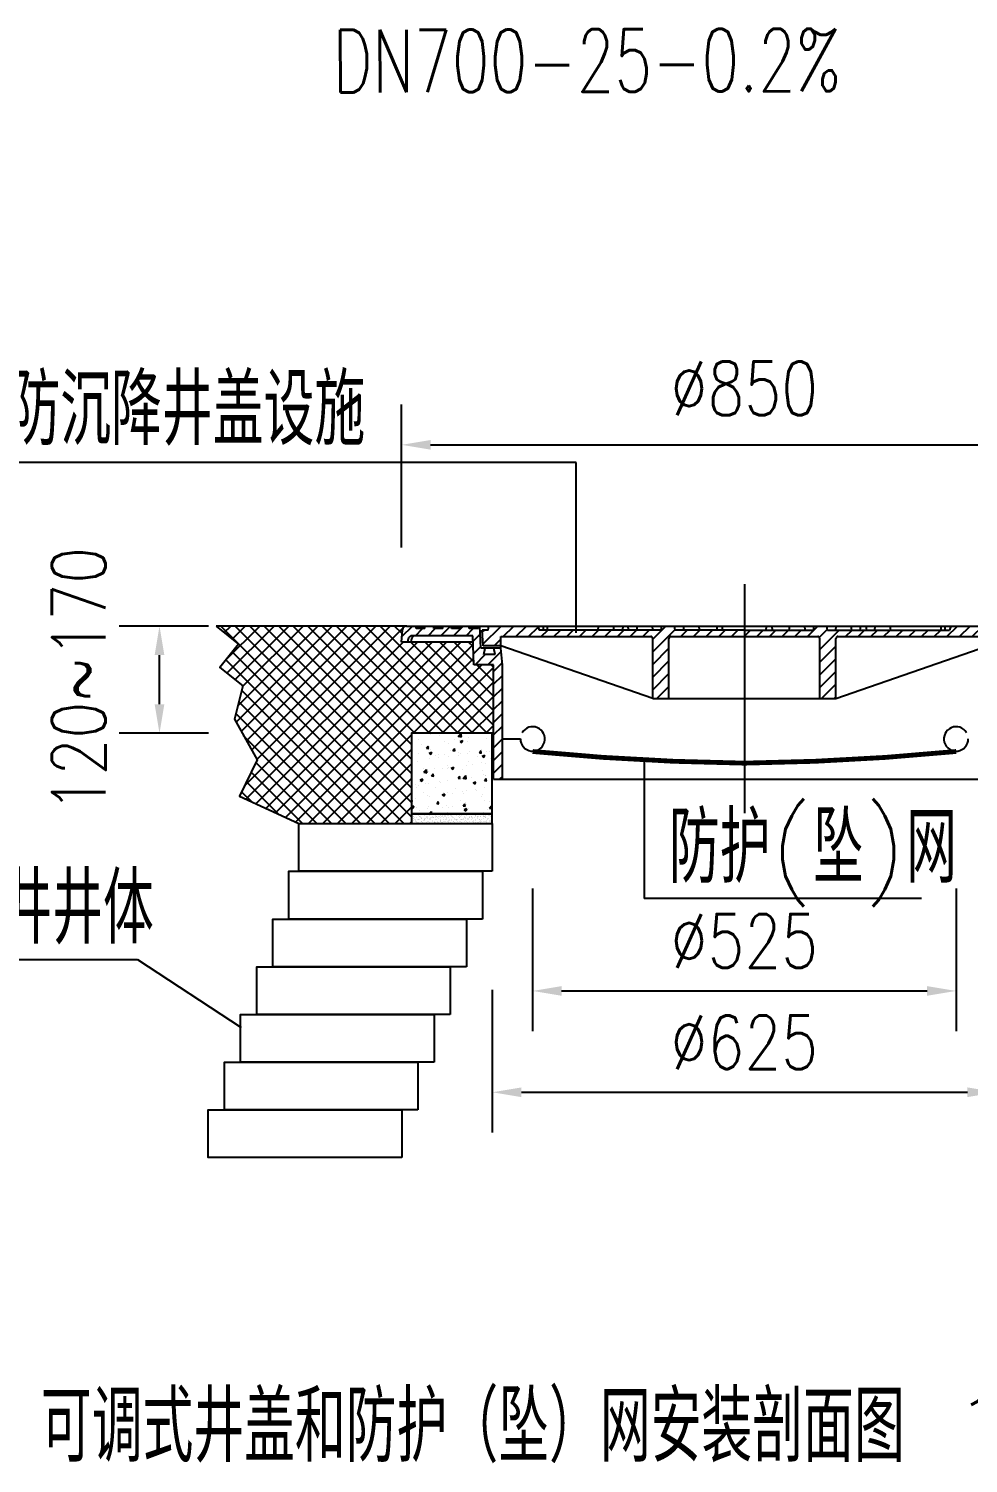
# Model space of a CAD drawing. Header units: millimetres. Extents: x 418304 to 847498, y 48187 to 111456.
# Drawn here: x 423711.32 to 423738.16, y 54646.65 to 54687.63 of the extents above; entities that cross this region are included whole.
import ezdxf

# ---------------------------------------------------------------- set-up
doc = ezdxf.new("R2010")
doc.units = ezdxf.units.MM
doc.header["$LTSCALE"] = 1000
doc.linetypes.add('CENTER', pattern=[2, 1.25, -0.25, 0.25, -0.25])
for name, color, linetype in [('0000-填充', 187, 'Continuous'), ('0000-绘图辅助线', 8, 'CENTER'), ('0000-部件-井体部分', 7, 'Continuous'), ('0000-部件-井盖设施', 2, 'Continuous'), ('0000-部件字体标注', 3, 'Continuous'), ('0000-部件线性标注', 2, 'Continuous'), ('0000-防护网部分', 44, 'Continuous'), ('0000-阴影', 8, 'Continuous'), ('TWT_TEXT', 7, 'Continuous'), ('ZDH', 252, 'Continuous')]:
    doc.layers.add(name, color=color, linetype=linetype)
doc.styles.add('_TCH_DIM', font='SIMPLEX', dxfattribs={"bigfont": 'GBCBIG'})
doc.styles.add('_TWT_DIM', font='SIMPLEX', dxfattribs={"width": 0.8, "height": 3.5, "bigfont": 'HZTXT'})

# ---------------------------------------------------------------- blocks, each defined once
blk = doc.blocks.new('*X71')
at = {"layer": '0000-阴影'}
for p, q in [((96767.94, 21766.37), (96769.22, 21767.65)), ((96768.35, 21758.92), (96779.58, 21770.15)), ((96780.94, 21763.65), (96787.44, 21770.15)), ((96788.79, 21763.65), (96795.29, 21770.15)), ((96796.65, 21763.65), (96802.54, 21769.54)), ((96804.51, 21763.65), (96808.51, 21767.65)), ((96812.37, 21763.65), (96816.37, 21767.65)), ((96820.23, 21763.65), (96824.23, 21767.65)), ((96828.08, 21763.65), (96832.08, 21767.65)), ((96835.94, 21763.65), (96839.94, 21767.65)), ((96843.8, 21763.65), (96847.8, 21767.65)), ((96851.66, 21763.65), (96855.66, 21767.65)), ((96859.51, 21763.65), (96863.51, 21767.65)), ((96867.37, 21763.65), (96871.37, 21767.65)), ((96873.62, 21762.05), (96881.73, 21770.15)), ((96873.62, 21754.19), (96887.46, 21768.03)), ((96890.95, 21763.65), (96894.95, 21767.65)), ((96898.8, 21763.65), (96902.8, 21767.65)), ((96906.66, 21763.65), (96910.66, 21767.65)), ((96914.52, 21763.65), (96918.52, 21767.65)), ((96922.38, 21763.65), (96926.38, 21767.65)), ((96775.19, 21757.9), (96779.37, 21762.09)), ((96873.62, 21746.33), (96883.62, 21756.33)), ((96930.23, 21763.65), (96930.37, 21763.79)), ((96873.62, 21738.47), (96883.62, 21748.47)), ((96873.62, 21730.62), (96883.62, 21740.62)), ((96876.02, 21725.15), (96883.62, 21732.76))]:
    blk.add_line(p, q, dxfattribs=at)
blk = doc.blocks.new('*X72')
at = {"layer": '0000-阴影'}
for p, q in [((96930.37, 21763.79), (96934.23, 21767.65)), ((96938.09, 21763.65), (96942.09, 21767.65)), ((96945.95, 21763.65), (96949.95, 21767.65)), ((96953.81, 21763.65), (96957.81, 21767.65)), ((96961.66, 21763.65), (96965.66, 21767.65)), ((96969.52, 21763.65), (96976.02, 21770.15)), ((96976.87, 21763.15), (96981.86, 21768.14)), ((96977.12, 21755.54), (96989.24, 21767.65)), ((96993.1, 21763.65), (96997.1, 21767.65)), ((97000.95, 21763.65), (97004.95, 21767.65)), ((97008.81, 21763.65), (97012.81, 21767.65)), ((97016.67, 21763.65), (97020.67, 21767.65)), ((97024.53, 21763.65), (97028.53, 21767.65)), ((97032.38, 21763.65), (97036.38, 21767.65)), ((97040.24, 21763.65), (97044.24, 21767.65)), ((97048.1, 21763.65), (97052.1, 21767.65)), ((97055.96, 21763.65), (97062.46, 21770.15)), ((97063.82, 21763.65), (97070.32, 21770.15)), ((97071.67, 21763.65), (97078.17, 21770.15)), ((97079.53, 21763.65), (97086.03, 21770.15)), ((97081.64, 21757.9), (97091.39, 21767.65)), ((96977.12, 21747.68), (96987.12, 21757.68)), ((97089.5, 21757.9), (97092.51, 21760.92)), ((96977.12, 21739.82), (96987.12, 21749.82)), ((96977.12, 21731.97), (96987.12, 21741.97)), ((96978.17, 21725.15), (96987.12, 21734.11)), ((96986.03, 21725.15), (96987.12, 21726.25))]:
    blk.add_line(p, q, dxfattribs=at)
blk = doc.blocks.new('*X75')
at = {"layer": '0000-阴影'}
for p, q in [((96718.11, 21763.69), (96724.58, 21770.15)), ((96726.43, 21764.15), (96730.93, 21768.65)), ((96732.37, 21770.09), (96732.43, 21770.15)), ((96734.29, 21764.15), (96738.79, 21768.65)), ((96742.15, 21764.15), (96748.15, 21770.15)), ((96750.01, 21764.15), (96756.01, 21770.15)), ((96757.86, 21764.15), (96762.36, 21768.65)), ((96762.11, 21760.54), (96766.61, 21765.04)), ((96762.38, 21752.95), (96766.97, 21757.54)), ((96763.44, 21746.15), (96769.69, 21752.4)), ((96771.29, 21746.15), (96779.57, 21754.42)), ((96774.87, 21741.87), (96780.27, 21747.27)), ((96774.87, 21734.02), (96780.37, 21739.52)), ((96774.87, 21726.16), (96780.37, 21731.66)), ((96774.87, 21718.3), (96780.37, 21723.8)), ((96774.87, 21710.44), (96780.37, 21715.94)), ((96774.87, 21702.59), (96780.37, 21708.09)), ((96774.87, 21694.73), (96780.37, 21700.23)), ((96774.87, 21686.87), (96780.37, 21692.37)), ((96774.87, 21679.01), (96780.37, 21684.51)), ((96778.87, 21675.15), (96780.37, 21676.65))]:
    blk.add_line(p, q, dxfattribs=at)
blk = doc.blocks.new('*X76')
at = {"layer": '0000-填充', "color": 30}
for p, q in [((96602.97, 21770.1), (96603.02, 21770.15)), ((96724.12, 21651.77), (96605.83, 21770.15)), ((96607.95, 21766.1), (96612, 21770.15)), ((96608.94, 21749.14), (96629.97, 21770.15)), ((96609.63, 21740.85), (96638.95, 21770.15)), ((96612.93, 21762.1), (96620.99, 21770.15)), ((96614.62, 21736.86), (96647.94, 21770.15)), ((96724.12, 21660.75), (96614.81, 21770.15)), ((96615.27, 21710.58), (96674.89, 21770.15)), ((96616.34, 21720.63), (96665.91, 21770.15)), ((96618.47, 21704.8), (96683.87, 21770.15)), ((96619.37, 21732.63), (96656.92, 21770.15)), ((96620.39, 21670.81), (96719.81, 21770.15)), ((96621.68, 21699.03), (96692.86, 21770.15)), ((96724.12, 21669.73), (96623.78, 21770.15)), ((96624.88, 21693.26), (96701.84, 21770.15)), ((96628.09, 21687.48), (96710.82, 21770.15)), ((96724.12, 21678.72), (96632.76, 21770.15)), ((96724.12, 21687.7), (96641.74, 21770.15)), ((96724.12, 21696.69), (96650.71, 21770.15)), ((96726.13, 21703.66), (96659.69, 21770.15)), ((96735.11, 21703.66), (96668.67, 21770.15)), ((96744.09, 21703.66), (96677.64, 21770.15)), ((96753.06, 21703.66), (96686.62, 21770.15)), ((96762.04, 21703.66), (96695.6, 21770.15)), ((96771.02, 21703.66), (96704.57, 21770.15)), ((96718.23, 21765.47), (96713.55, 21770.15)), ((96621.36, 21662.8), (96718.78, 21760.15)), ((96627.5, 21659.96), (96727.77, 21760.15)), ((96633.64, 21657.12), (96736.75, 21760.15)), ((96639.79, 21654.29), (96745.74, 21760.15)), ((96645.93, 21651.45), (96754.72, 21760.15)), ((96652.07, 21648.61), (96762.18, 21758.63)), ((96774.87, 21708.78), (96723.54, 21760.15)), ((96774.87, 21717.77), (96732.52, 21760.15)), ((96774.87, 21726.75), (96741.5, 21760.15)), ((96762.56, 21748.06), (96750.47, 21760.15)), ((96762.22, 21757.38), (96759.45, 21760.15)), ((96710.28, 21647.66), (96608.91, 21749.1)), ((96719.25, 21647.66), (96612.91, 21754.08)), ((96660.11, 21647.66), (96762.49, 21749.96)), ((96725.13, 21703.66), (96767.66, 21746.15)), ((96734.12, 21703.66), (96774.87, 21744.39)), ((96774.87, 21735.73), (96764.46, 21746.15)), ((96774.87, 21744.72), (96773.44, 21746.15)), ((96701.3, 21647.66), (96618.77, 21730.25)), ((96743.1, 21703.66), (96774.87, 21735.41)), ((96692.32, 21647.66), (96616.96, 21723.08)), ((96752.08, 21703.66), (96774.87, 21726.43)), ((96683.34, 21647.66), (96615.15, 21715.9)), ((96761.07, 21703.66), (96774.87, 21717.45)), ((96669.09, 21647.66), (96724.12, 21702.65)), ((96770.05, 21703.66), (96774.87, 21708.48)), ((96674.37, 21647.66), (96619.98, 21702.09)), ((96678.07, 21647.66), (96724.12, 21693.67)), ((96665.39, 21647.66), (96627.5, 21685.58)), ((96687.06, 21647.66), (96724.12, 21684.7)), ((96656.41, 21647.66), (96624.58, 21679.52)), ((96696.04, 21647.66), (96724.12, 21675.72)), ((96625.02, 21661.11), (96618.74, 21667.39)), ((96641.7, 21653.4), (96621.66, 21673.45)), ((96705.02, 21647.66), (96724.12, 21666.74)), ((96714.01, 21647.66), (96724.12, 21657.77)), ((96722.99, 21647.66), (96724.12, 21648.79))]:
    blk.add_line(p, q, dxfattribs=at)
blk = doc.blocks.new('*X79')
at = {"layer": '0000-填充'}
for p, q in [((96724.38, 21703.66), (96724.38, 21703.66)), ((96724.38, 21703.66), (96724.38, 21703.66)), ((96726.86, 21703.66), (96726.86, 21703.66)), ((96726.86, 21703.66), (96726.86, 21703.66)), ((96731.5, 21703.66), (96731.5, 21703.66)), ((96731.5, 21703.66), (96731.5, 21703.66)), ((96731.5, 21703.66), (96731.5, 21703.66)), ((96735.57, 21702.94), (96735.57, 21702.94)), ((96736.5, 21703.66), (96736.5, 21703.66)), ((96740.21, 21703.66), (96740.21, 21703.66)), ((96740.21, 21703.66), (96740.21, 21703.66)), ((96740.88, 21703.66), (96740.88, 21703.66)), ((96741.7, 21702.3), (96741.7, 21702.3)), ((96742.9, 21703.66), (96742.9, 21703.66)), ((96742.9, 21703.66), (96742.9, 21703.66)), ((96742.9, 21703.66), (96742.9, 21703.66)), ((96746.14, 21703.66), (96746.14, 21703.66)), ((96746.7, 21703.66), (96746.7, 21703.66)), ((96752.99, 21701.71), (96754.77, 21703.57)), ((96754.29, 21703.66), (96754.29, 21703.66)), ((96754.29, 21703.66), (96754.29, 21703.66)), ((96754.29, 21703.66), (96754.29, 21703.66)), ((96754.98, 21701.39), (96754.72, 21703.56)), ((96756.04, 21703.66), (96756.04, 21703.66)), ((96756.04, 21703.66), (96756.04, 21703.66)), ((96756.04, 21703.66), (96756.04, 21703.66)), ((96765.41, 21703.66), (96765.41, 21703.66)), ((96765.41, 21703.66), (96765.41, 21703.66)), ((96765.68, 21703.66), (96765.68, 21703.66)), ((96765.68, 21703.66), (96765.68, 21703.66)), ((96765.68, 21703.66), (96765.68, 21703.66)), ((96771.87, 21703.66), (96771.87, 21703.66)), ((96771.87, 21703.66), (96771.87, 21703.66)), ((96771.87, 21703.66), (96771.87, 21703.66)), ((96773.73, 21702.63), (96773.73, 21702.63)), ((96774.12, 21702.94), (96774.12, 21702.94)), ((96724.12, 21701.56), (96724.12, 21701.56)), ((96724.12, 21701.56), (96724.12, 21701.56)), ((96724.12, 21701.1), (96724.12, 21701.1)), ((96724.12, 21701.1), (96724.12, 21701.1)), ((96724.12, 21701.1), (96724.12, 21701.1)), ((96724.12, 21700.84), (96724.12, 21700.84)), ((96724.12, 21698.56), (96724.12, 21698.56)), ((96724.12, 21696.1), (96724.12, 21696.1)), ((96724.12, 21695.25), (96724.12, 21695.25)), ((96724.12, 21694.17), (96724.12, 21694.17)), ((96724.12, 21693.84), (96724.12, 21693.84)), ((96728.37, 21700.01), (96728.37, 21700.01)), ((96730.32, 21696.92), (96730.32, 21696.92)), ((96733.34, 21694.45), (96734.45, 21695.76)), ((96733.34, 21694.44), (96734.71, 21694.32)), ((96734.5, 21694.28), (96734.23, 21695.72)), ((96735.29, 21695.33), (96735.29, 21695.33)), ((96735.85, 21693.63), (96735.85, 21693.63)), ((96744.79, 21698.83), (96744.79, 21698.83)), ((96747.19, 21697.07), (96747.19, 21697.07)), ((96749.74, 21693.01), (96750.84, 21694.32)), ((96750.56, 21699.58), (96750.56, 21699.58)), ((96750.9, 21692.85), (96750.63, 21694.28)), ((96752.95, 21701.79), (96754.99, 21701.47)), ((96754.19, 21698.61), (96755.32, 21697.84)), ((96754.21, 21698.66), (96755.81, 21699.28)), ((96755.32, 21697.84), (96755.78, 21699.22)), ((96758.96, 21698.71), (96758.96, 21698.71)), ((96759.25, 21700.73), (96759.25, 21700.73)), ((96767.72, 21693.62), (96767.72, 21693.62)), ((96770.54, 21700.19), (96770.54, 21700.19)), ((96773.48, 21694.38), (96773.48, 21694.38)), ((96774.12, 21695.55), (96774.12, 21695.55)), ((96774.12, 21694.46), (96774.12, 21694.46)), ((96774.12, 21694.46), (96774.12, 21694.46)), ((96724.12, 21689.39), (96724.12, 21689.39)), ((96724.12, 21689.39), (96724.12, 21689.39)), ((96724.12, 21689.39), (96724.12, 21689.39)), ((96724.12, 21687.88), (96724.12, 21687.88)), ((96724.12, 21687.11), (96724.12, 21687.11)), ((96724.12, 21686.77), (96724.12, 21686.77)), ((96724.12, 21686.58), (96724.12, 21686.58)), ((96724.12, 21686.58), (96724.12, 21686.58)), ((96724.3, 21687.9), (96724.3, 21687.9)), ((96727.45, 21686.34), (96727.45, 21686.34)), ((96728.4, 21691.12), (96728.4, 21691.12)), ((96734.98, 21691.24), (96736.12, 21690.47)), ((96735, 21691.29), (96736.6, 21691.9)), ((96735.01, 21687.72), (96735.01, 21687.72)), ((96736.11, 21690.47), (96736.58, 21691.85)), ((96738.78, 21689.81), (96738.78, 21689.81)), ((96740.71, 21690.54), (96740.71, 21690.54)), ((96740.78, 21688.63), (96740.78, 21688.63)), ((96744.54, 21690.57), (96744.54, 21690.57)), ((96746.91, 21689.46), (96746.91, 21689.46)), ((96748.06, 21693.11), (96748.06, 21693.11)), ((96749.74, 21693.01), (96751.11, 21692.89)), ((96752.91, 21690.02), (96752.91, 21690.02)), ((96753.24, 21691.71), (96753.24, 21691.71)), ((96754.11, 21690.92), (96754.11, 21690.92)), ((96758.68, 21691.1), (96758.68, 21691.1)), ((96759.62, 21685.87), (96759.62, 21685.87)), ((96760.26, 21692.6), (96760.26, 21692.6)), ((96761.7, 21684.6), (96761.7, 21684.6)), ((96765.11, 21689.51), (96765.11, 21689.51)), ((96766.14, 21691.58), (96767.24, 21692.89)), ((96766.14, 21691.57), (96767.5, 21691.45)), ((96767.29, 21691.41), (96767.03, 21692.85)), ((96767.45, 21693.21), (96767.45, 21693.21)), ((96767.47, 21685.36), (96767.47, 21685.36)), ((96767.83, 21689.41), (96768.97, 21688.64)), ((96767.86, 21689.46), (96769.46, 21690.07)), ((96768.97, 21688.64), (96769.43, 21690.02)), ((96769.98, 21684.98), (96769.98, 21684.98)), ((96770.26, 21692.59), (96770.26, 21692.59)), ((96772.46, 21692.08), (96772.46, 21692.08)), ((96772.95, 21688.16), (96772.95, 21688.16)), ((96774.12, 21691.02), (96774.12, 21691.02)), ((96774.12, 21691.02), (96774.12, 21691.02)), ((96774.12, 21688.15), (96774.12, 21688.15)), ((96774.12, 21687.09), (96774.12, 21687.09)), ((96774.12, 21686.24), (96774.12, 21686.24)), ((96774.12, 21686.24), (96774.12, 21686.24)), ((96724.12, 21683.46), (96724.12, 21683.46)), ((96724.12, 21680.67), (96724.12, 21680.67)), ((96724.12, 21679.65), (96724.12, 21679.65)), ((96724.12, 21679.65), (96724.12, 21679.65)), ((96724.12, 21679.37), (96724.12, 21679.37)), ((96724.12, 21679.33), (96724.12, 21679.33)), ((96724.12, 21679.33), (96724.12, 21679.33)), ((96724.12, 21679.33), (96724.12, 21679.33)), ((96724.12, 21678.33), (96724.12, 21678.33)), ((96724.12, 21678.23), (96724.12, 21678.23)), ((96731.27, 21682.03), (96731.27, 21682.03)), ((96731.59, 21679.52), (96733.62, 21679.2)), ((96731.62, 21679.45), (96733.4, 21681.3)), ((96732.77, 21680.79), (96732.77, 21680.79)), ((96732.96, 21681.3), (96732.96, 21681.3)), ((96733.61, 21679.12), (96733.36, 21681.3)), ((96734.73, 21680.12), (96734.73, 21680.12)), ((96736.51, 21677.25), (96737.88, 21677.13)), ((96736.52, 21677.25), (96737.62, 21678.56)), ((96737.67, 21677.09), (96737.41, 21678.52)), ((96738.53, 21681.55), (96738.53, 21681.55)), ((96743.47, 21681.52), (96743.47, 21681.52)), ((96746.29, 21683.58), (96746.29, 21683.58)), ((96746.64, 21681.85), (96746.64, 21681.85)), ((96747.23, 21682.7), (96747.23, 21682.7)), ((96748.62, 21682.03), (96749.76, 21681.27)), ((96748.65, 21682.09), (96750.25, 21682.7)), ((96749.76, 21681.27), (96750.22, 21682.65)), ((96752.91, 21675.82), (96754.01, 21677.13)), ((96752.91, 21675.81), (96754.28, 21675.69)), ((96754.07, 21675.65), (96753.8, 21677.09)), ((96755.05, 21675.56), (96755.05, 21675.56)), ((96755.69, 21675.59), (96755.69, 21675.59)), ((96755.78, 21680.94), (96755.78, 21680.94)), ((96755.99, 21675.73), (96758.02, 21675.42)), ((96756.02, 21675.66), (96757.8, 21677.52)), ((96758.01, 21675.34), (96757.75, 21677.51)), ((96758.13, 21675.88), (96758.13, 21675.88)), ((96758.41, 21683.49), (96758.41, 21683.49)), ((96761.45, 21676.34), (96761.45, 21676.34)), ((96767.98, 21680.42), (96767.98, 21680.42)), ((96768.38, 21677.85), (96768.38, 21677.85)), ((96769.31, 21674.38), (96770.41, 21675.7)), ((96769.71, 21677.37), (96769.71, 21677.37)), ((96770.15, 21677.49), (96770.15, 21677.49)), ((96770.46, 21674.22), (96770.2, 21675.65)), ((96774.12, 21683.77), (96774.12, 21683.77)), ((96774.12, 21680.75), (96774.12, 21680.75)), ((96774.12, 21678.01), (96774.12, 21678.01)), ((96724.12, 21674.89), (96724.12, 21674.89)), ((96724.12, 21674.89), (96724.12, 21674.89)), ((96724.12, 21672.67), (96724.12, 21672.67)), ((96724.12, 21672.07), (96724.12, 21672.07)), ((96724.12, 21672.07), (96724.12, 21672.07)), ((96724.12, 21672.07), (96724.12, 21672.07)), ((96724.12, 21671.98), (96724.12, 21671.98)), ((96724.12, 21671.63), (96724.12, 21671.63)), ((96724.12, 21671.43), (96724.12, 21671.43)), ((96724.12, 21671.43), (96724.12, 21671.43)), ((96726.75, 21671.78), (96726.75, 21671.78)), ((96726.85, 21670.33), (96726.85, 21670.33)), ((96728.3, 21671.06), (96728.3, 21671.06)), ((96729.42, 21674.66), (96730.55, 21673.89)), ((96729.44, 21674.71), (96731.04, 21675.33)), ((96730.55, 21673.89), (96731.02, 21675.27)), ((96731.71, 21667.24), (96731.71, 21667.24)), ((96732.51, 21672.53), (96732.51, 21672.53)), ((96734.45, 21672.51), (96734.45, 21672.51)), ((96739.06, 21669.81), (96739.06, 21669.81)), ((96741.21, 21673.68), (96741.21, 21673.68)), ((96741.72, 21673.27), (96741.72, 21673.27)), ((96743.91, 21666.72), (96743.91, 21666.72)), ((96746.08, 21666.63), (96746.08, 21666.63)), ((96746.36, 21674.24), (96746.36, 21674.24)), ((96751.26, 21669.3), (96751.26, 21669.3)), ((96755.44, 21667.33), (96755.44, 21667.33)), ((96757.85, 21668.27), (96757.85, 21668.27)), ((96762.27, 21672.83), (96763.41, 21672.06)), ((96762.29, 21672.88), (96763.89, 21673.5)), ((96763.4, 21672.06), (96763.87, 21673.44)), ((96763.46, 21668.78), (96763.46, 21668.78)), ((96764.14, 21668.47), (96764.14, 21668.47)), ((96769.31, 21674.38), (96770.67, 21674.26)), ((96769.43, 21669.76), (96769.43, 21669.76)), ((96774.12, 21673.36), (96774.12, 21673.36)), ((96774.12, 21669.79), (96774.12, 21669.79)), ((96724.12, 21664.81), (96724.12, 21664.81)), ((96724.12, 21664.81), (96724.12, 21664.81)), ((96724.12, 21664.58), (96724.12, 21664.58)), ((96724.12, 21663.21), (96724.12, 21663.21)), ((96724.12, 21663.21), (96724.12, 21663.21)), ((96724.12, 21663.21), (96724.12, 21663.21)), ((96724.12, 21662.48), (96724.39, 21662.8)), ((96724.12, 21661.41), (96724.66, 21661.37)), ((96724.12, 21660.38), (96724.12, 21660.38)), ((96724.12, 21660.38), (96724.12, 21660.38)), ((96724.12, 21660.38), (96724.12, 21660.38)), ((96724.12, 21658.23), (96725.48, 21658.75)), ((96724.12, 21657.9), (96724.99, 21657.32)), ((96724.45, 21661.33), (96724.18, 21662.76)), ((96724.99, 21657.32), (96725.45, 21658.7)), ((96726.5, 21663.52), (96726.5, 21663.52)), ((96734.18, 21664.9), (96734.18, 21664.9)), ((96734.47, 21658.21), (96734.47, 21658.21)), ((96735.2, 21664.66), (96735.2, 21664.66)), ((96739.69, 21660.06), (96740.79, 21661.37)), ((96739.69, 21660.05), (96741.05, 21659.93)), ((96740.84, 21659.89), (96740.58, 21661.33)), ((96740.71, 21659.68), (96740.71, 21659.68)), ((96743.06, 21665.46), (96744.2, 21664.69)), ((96743.09, 21665.51), (96744.69, 21666.12)), ((96744.2, 21664.69), (96744.66, 21666.07)), ((96745.8, 21659.02), (96745.8, 21659.02)), ((96749.31, 21658.3), (96749.31, 21658.3)), ((96749.68, 21666.57), (96749.68, 21666.57)), ((96754.14, 21661.89), (96754.14, 21661.89)), ((96756.08, 21658.62), (96757.19, 21659.93)), ((96756.08, 21658.62), (96757.45, 21658.5)), ((96756.11, 21666.2), (96756.11, 21666.2)), ((96757.24, 21658.46), (96756.97, 21659.89)), ((96757.57, 21660.66), (96757.57, 21660.66)), ((96758, 21659.44), (96758, 21659.44)), ((96767.47, 21664.18), (96767.47, 21664.18)), ((96768.32, 21665.69), (96768.32, 21665.69)), ((96769.05, 21662.07), (96769.05, 21662.07)), ((96772.48, 21661.35), (96772.48, 21661.35)), ((96772.48, 21657.19), (96773.58, 21658.5)), ((96772.97, 21659.13), (96772.97, 21659.13)), ((96773.64, 21657.02), (96773.37, 21658.46)), ((96774.12, 21665.96), (96774.12, 21665.96)), ((96774.12, 21661.99), (96774.12, 21661.99)), ((96774.12, 21658.56), (96774.12, 21658.56)), ((96774.12, 21658.08), (96774.12, 21658.08)), ((96724.12, 21657.55), (96724.12, 21657.55)), ((96724.12, 21657.55), (96724.12, 21657.55)), ((96724.12, 21657.55), (96724.12, 21657.55)), ((96724.12, 21657.18), (96724.12, 21657.18)), ((96724.12, 21655.09), (96724.12, 21655.09)), ((96724.12, 21654.98), (96724.12, 21654.98)), ((96724.12, 21654.74), (96724.12, 21654.74)), ((96725.86, 21653.66), (96725.86, 21653.66)), ((96727.38, 21657.39), (96727.38, 21657.39)), ((96729.07, 21655.63), (96729.07, 21655.63)), ((96729.17, 21653.66), (96729.17, 21653.66)), ((96731.46, 21653.66), (96731.46, 21653.66)), ((96731.46, 21653.66), (96731.46, 21653.66)), ((96733.9, 21657.29), (96733.9, 21657.29)), ((96734.32, 21653.66), (96734.32, 21653.66)), ((96734.91, 21653.66), (96736.43, 21655.25)), ((96736.57, 21653.66), (96736.39, 21655.24)), ((96738.81, 21653.66), (96738.81, 21653.66)), ((96738.81, 21653.66), (96738.81, 21653.66)), ((96740.5, 21653.66), (96740.5, 21653.66)), ((96741.99, 21653.66), (96741.99, 21653.66)), ((96743.54, 21657.54), (96743.54, 21657.54)), ((96746.22, 21654.64), (96746.22, 21654.64)), ((96746.78, 21657.63), (96746.78, 21657.63)), ((96747.29, 21653.66), (96747.29, 21653.66)), ((96748.45, 21653.66), (96748.45, 21653.66)), ((96748.45, 21653.66), (96748.45, 21653.66)), ((96748.45, 21653.66), (96748.45, 21653.66)), ((96749.84, 21653.66), (96749.84, 21653.66)), ((96751.92, 21653.66), (96751.92, 21653.66)), ((96756.71, 21656.25), (96757.84, 21655.48)), ((96756.73, 21656.31), (96758.33, 21656.92)), ((96757.23, 21653.66), (96757.23, 21653.66)), ((96757.84, 21655.49), (96758.31, 21656.87)), ((96758.09, 21653.66), (96758.09, 21653.66)), ((96758.12, 21653.66), (96758.12, 21653.66)), ((96758.98, 21657.12), (96758.98, 21657.12)), ((96759.64, 21656.84), (96759.64, 21656.84)), ((96760.53, 21653.66), (96760.53, 21653.66)), ((96762.94, 21653.66), (96762.94, 21653.66)), ((96763.12, 21653.66), (96763.12, 21653.66)), ((96767.73, 21653.66), (96767.73, 21653.66)), ((96768.78, 21654.46), (96768.78, 21654.46)), ((96769.52, 21653.66), (96769.52, 21653.66)), ((96771.18, 21656.6), (96771.18, 21656.6)), ((96772.48, 21657.18), (96773.85, 21657.06)), ((96773.96, 21653.66), (96773.96, 21653.66)), ((96774.12, 21654.38), (96774.12, 21654.38))]:
    blk.add_line(p, q, dxfattribs=at)
blk = doc.blocks.new('*X80')
at = {"layer": '0000-填充'}
for p, q in [((96724.12, 21653), (96724.12, 21653)), ((96724.12, 21653), (96724.12, 21653)), ((96724.12, 21653), (96724.12, 21653)), ((96724.12, 21652.84), (96724.12, 21652.84)), ((96724.12, 21652.84), (96724.12, 21652.84)), ((96724.12, 21652.84), (96724.12, 21652.84)), ((96724.12, 21652.08), (96724.12, 21652.08)), ((96724.12, 21652.08), (96724.12, 21652.08)), ((96724.12, 21652.08), (96724.12, 21652.08)), ((96724.12, 21651.61), (96724.12, 21651.61)), ((96724.12, 21650.32), (96724.12, 21650.32)), ((96724.12, 21650.32), (96724.12, 21650.32)), ((96724.12, 21650.32), (96724.12, 21650.32)), ((96724.12, 21649.71), (96724.12, 21649.71)), ((96724.12, 21649.71), (96724.12, 21649.71)), ((96724.12, 21649.1), (96724.12, 21649.1)), ((96724.52, 21653.05), (96724.52, 21653.05)), ((96724.99, 21649.82), (96724.99, 21649.82)), ((96725.05, 21652.32), (96725.05, 21652.32)), ((96725.13, 21649.87), (96725.13, 21649.87)), ((96725.17, 21651.12), (96725.17, 21651.12)), ((96725.37, 21652.05), (96725.37, 21652.05)), ((96725.43, 21650.88), (96725.43, 21650.88)), ((96725.59, 21653.19), (96725.59, 21653.19)), ((96725.69, 21649.92), (96725.69, 21649.92)), ((96725.94, 21651.69), (96725.94, 21651.69)), ((96726.4, 21648.87), (96726.4, 21648.87)), ((96726.56, 21649.84), (96726.56, 21649.84)), ((96726.76, 21650.06), (96726.76, 21650.06)), ((96726.79, 21653.66), (96726.79, 21653.66)), ((96726.81, 21653.66), (96726.81, 21653.66)), ((96726.81, 21653.66), (96726.81, 21653.66)), ((96726.81, 21653.66), (96726.81, 21653.66)), ((96726.87, 21651.21), (96726.87, 21651.21)), ((96727.36, 21653.42), (96727.36, 21653.42)), ((96727.43, 21653.66), (96727.43, 21653.66)), ((96727.43, 21653.66), (96727.43, 21653.66)), ((96727.69, 21653.42), (96727.69, 21653.42)), ((96727.9, 21650.44), (96727.9, 21650.44)), ((96728.06, 21653.52), (96728.06, 21653.52)), ((96728.53, 21650.29), (96728.53, 21650.29)), ((96728.54, 21652.49), (96728.54, 21652.49)), ((96728.62, 21650.05), (96728.62, 21650.05)), ((96728.98, 21652.24), (96728.98, 21652.24)), ((96729.13, 21653.66), (96729.13, 21653.66)), ((96729.15, 21653.66), (96729.15, 21653.66)), ((96729.23, 21650.38), (96729.23, 21650.38)), ((96729.25, 21651.99), (96729.25, 21651.99)), ((96729.33, 21652.06), (96729.33, 21652.06)), ((96729.9, 21651.69), (96729.9, 21651.69)), ((96730.06, 21653.66), (96730.06, 21653.66)), ((96730.06, 21653.66), (96730.06, 21653.66)), ((96730.18, 21651.25), (96730.18, 21651.25)), ((96730.3, 21650.52), (96730.3, 21650.52)), ((96730.38, 21650.95), (96730.38, 21650.95)), ((96730.78, 21653.66), (96730.78, 21653.66)), ((96730.78, 21653.66), (96730.78, 21653.66)), ((96730.78, 21653.66), (96730.78, 21653.66)), ((96731.68, 21649.77), (96731.68, 21649.77)), ((96731.86, 21650.44), (96731.86, 21650.44)), ((96731.91, 21650.06), (96731.91, 21650.06)), ((96731.93, 21652.58), (96731.93, 21652.58)), ((96731.94, 21649.53), (96731.94, 21649.53)), ((96732.07, 21650.75), (96732.07, 21650.75)), ((96732.47, 21653.66), (96732.47, 21653.66)), ((96732.47, 21653.66), (96732.47, 21653.66)), ((96732.47, 21653.66), (96732.47, 21653.66)), ((96732.77, 21650.85), (96732.77, 21650.85)), ((96732.8, 21653.35), (96732.8, 21653.35)), ((96733.07, 21653.11), (96733.07, 21653.11)), ((96733.28, 21652.06), (96733.28, 21652.06)), ((96733.58, 21651.35), (96733.58, 21651.35)), ((96733.66, 21648.9), (96733.66, 21648.9)), ((96733.84, 21650.99), (96733.84, 21650.99)), ((96733.85, 21651.7), (96733.85, 21651.7)), ((96734.2, 21652.07), (96734.2, 21652.07)), ((96734.41, 21648.82), (96734.41, 21648.82)), ((96734.74, 21653.66), (96734.74, 21653.66)), ((96734.74, 21653.66), (96734.74, 21653.66)), ((96734.74, 21653.66), (96734.74, 21653.66)), ((96735.15, 21652.54), (96735.15, 21652.54)), ((96735.23, 21650.1), (96735.23, 21650.1)), ((96735.49, 21650.88), (96735.49, 21650.88)), ((96735.6, 21651.22), (96735.6, 21651.22)), ((96735.76, 21650.64), (96735.76, 21650.64)), ((96735.81, 21650.45), (96735.81, 21650.45)), ((96736.3, 21651.31), (96736.3, 21651.31)), ((96736.6, 21653.66), (96736.6, 21653.66)), ((96736.89, 21649.6), (96736.89, 21649.6)), ((96736.96, 21648.92), (96736.96, 21648.92)), ((96736.97, 21651.44), (96736.97, 21651.44)), ((96737.24, 21652.07), (96737.24, 21652.07)), ((96737.38, 21651.45), (96737.38, 21651.45)), ((96737.5, 21653.66), (96737.5, 21653.66)), ((96737.5, 21653.66), (96737.5, 21653.66)), ((96737.81, 21651.71), (96737.81, 21651.71)), ((96737.93, 21653.26), (96737.93, 21653.26)), ((96738.36, 21648.83), (96738.36, 21648.83)), ((96738.63, 21650.2), (96738.63, 21650.2)), ((96738.64, 21652.72), (96738.64, 21652.72)), ((96738.71, 21653.66), (96738.71, 21653.66)), ((96738.71, 21653.66), (96738.71, 21653.66)), ((96738.71, 21653.66), (96738.71, 21653.66)), ((96739.14, 21651.69), (96739.14, 21651.69)), ((96739.22, 21652.08), (96739.22, 21652.08)), ((96739.49, 21651.84), (96739.49, 21651.84)), ((96739.77, 21650.46), (96739.77, 21650.46)), ((96739.84, 21651.78), (96739.84, 21651.78)), ((96739.87, 21653.66), (96739.87, 21653.66)), ((96739.87, 21653.66), (96739.87, 21653.66)), ((96740.19, 21651.4), (96740.19, 21651.4)), ((96740.27, 21648.95), (96740.27, 21648.95)), ((96740.62, 21650.8), (96740.62, 21650.8)), ((96740.91, 21651.92), (96740.91, 21651.92)), ((96741.19, 21652.08), (96741.19, 21652.08)), ((96741.76, 21651.72), (96741.76, 21651.72)), ((96741.91, 21649.61), (96741.91, 21649.61)), ((96741.93, 21652.73), (96741.93, 21652.73)), ((96742.01, 21650.29), (96742.01, 21650.29)), ((96742.18, 21649.37), (96742.18, 21649.37)), ((96742.32, 21648.83), (96742.32, 21648.83)), ((96742.53, 21653.66), (96742.53, 21653.66)), ((96742.53, 21653.66), (96742.53, 21653.66)), ((96742.53, 21653.66), (96742.53, 21653.66)), ((96742.68, 21653.66), (96742.68, 21653.66)), ((96742.68, 21653.66), (96742.68, 21653.66)), ((96742.68, 21653.66), (96742.68, 21653.66)), ((96742.68, 21652.15), (96742.68, 21652.15)), ((96743.04, 21653.19), (96743.04, 21653.19)), ((96743.3, 21652.95), (96743.3, 21652.95)), ((96743.38, 21652.24), (96743.38, 21652.24)), ((96743.61, 21648.99), (96743.61, 21648.99)), ((96743.67, 21649.05), (96743.67, 21649.05)), ((96743.68, 21651.57), (96743.68, 21651.57)), ((96743.72, 21650.47), (96743.72, 21650.47)), ((96744.31, 21649.08), (96744.31, 21649.08)), ((96744.44, 21651.91), (96744.44, 21651.91)), ((96744.45, 21652.39), (96744.45, 21652.39)), ((96745.15, 21652.09), (96745.15, 21652.09)), ((96745.23, 21650.25), (96745.23, 21650.25)), ((96745.25, 21652.77), (96745.25, 21652.77)), ((96745.38, 21649.22), (96745.38, 21649.22)), ((96745.72, 21651.72), (96745.72, 21651.72)), ((96745.73, 21650.73), (96745.73, 21650.73)), ((96746, 21650.49), (96746, 21650.49)), ((96746.22, 21652.62), (96746.22, 21652.62)), ((96746.27, 21648.84), (96746.27, 21648.84)), ((96746.41, 21653.66), (96746.41, 21653.66)), ((96746.64, 21653.66), (96746.64, 21653.66)), ((96746.64, 21653.66), (96746.64, 21653.66)), ((96746.64, 21653.66), (96746.64, 21653.66)), ((96746.92, 21652.71), (96746.92, 21652.71)), ((96746.96, 21649.07), (96746.96, 21649.07)), ((96746.97, 21651.59), (96746.97, 21651.59)), ((96747.13, 21649.45), (96747.13, 21649.45)), ((96747.15, 21649.45), (96747.15, 21649.45)), ((96747.57, 21653.66), (96747.57, 21653.66)), ((96747.57, 21653.66), (96747.57, 21653.66)), ((96747.68, 21650.47), (96747.68, 21650.47)), ((96747.85, 21649.54), (96747.85, 21649.54)), ((96747.99, 21652.85), (96747.99, 21652.85)), ((96748.17, 21653.11), (96748.17, 21653.11)), ((96748.63, 21650.35), (96748.63, 21650.35)), ((96748.64, 21652.87), (96748.64, 21652.87)), ((96748.92, 21649.69), (96748.92, 21649.69)), ((96749.1, 21652.09), (96749.1, 21652.09)), ((96749.46, 21651.92), (96749.46, 21651.92)), ((96749.67, 21651.73), (96749.67, 21651.73)), ((96749.68, 21653.66), (96749.68, 21653.66)), ((96749.68, 21653.66), (96749.68, 21653.66)), ((96749.73, 21651.68), (96749.73, 21651.68)), ((96749.75, 21653.08), (96749.75, 21653.08)), ((96750.19, 21651.55), (96750.19, 21651.55)), ((96750.23, 21648.85), (96750.23, 21648.85)), ((96750.27, 21649.1), (96750.27, 21649.1)), ((96750.45, 21653.18), (96750.45, 21653.18)), ((96750.61, 21653.66), (96750.61, 21653.66)), ((96750.61, 21653.66), (96750.61, 21653.66)), ((96750.61, 21653.66), (96750.61, 21653.66)), ((96750.69, 21649.92), (96750.69, 21649.92)), ((96750.86, 21650.64), (96750.86, 21650.64)), ((96751.39, 21650.01), (96751.39, 21650.01)), ((96751.53, 21653.32), (96751.53, 21653.32)), ((96751.63, 21650.48), (96751.63, 21650.48)), ((96751.94, 21652.89), (96751.94, 21652.89)), ((96752.02, 21650.44), (96752.02, 21650.44)), ((96752.15, 21649.46), (96752.15, 21649.46)), ((96752.42, 21649.22), (96752.42, 21649.22)), ((96752.46, 21650.15), (96752.46, 21650.15)), ((96752.6, 21653.66), (96752.6, 21653.66)), ((96752.6, 21653.66), (96752.6, 21653.66)), ((96752.6, 21653.66), (96752.6, 21653.66)), ((96753.06, 21652.1), (96753.06, 21652.1)), ((96753.28, 21653.04), (96753.28, 21653.04)), ((96753.29, 21653.55), (96753.29, 21653.55)), ((96753.54, 21652.8), (96753.54, 21652.8)), ((96753.63, 21651.74), (96753.63, 21651.74)), ((96753.67, 21649.2), (96753.67, 21649.2)), ((96753.69, 21651.72), (96753.69, 21651.72)), ((96753.99, 21653.64), (96753.99, 21653.64)), ((96754.12, 21653.66), (96754.12, 21653.66)), ((96754.12, 21653.66), (96754.12, 21653.66)), ((96754.18, 21648.85), (96754.18, 21648.85)), ((96754.22, 21650.38), (96754.22, 21650.38)), ((96754.58, 21653.66), (96754.58, 21653.66)), ((96754.58, 21653.66), (96754.58, 21653.66)), ((96754.58, 21653.66), (96754.58, 21653.66)), ((96754.68, 21651.76), (96754.68, 21651.76)), ((96754.92, 21650.48), (96754.92, 21650.48)), ((96755.23, 21650.4), (96755.23, 21650.4)), ((96755.25, 21652.92), (96755.25, 21652.92)), ((96755.59, 21650.49), (96755.59, 21650.49)), ((96755.97, 21650.57), (96755.97, 21650.57)), ((96756, 21650.62), (96756, 21650.62)), ((96756.21, 21653.66), (96756.21, 21653.66)), ((96756.23, 21650.33), (96756.23, 21650.33)), ((96756.96, 21649.22), (96756.96, 21649.22)), ((96756.98, 21651.74), (96756.98, 21651.74)), ((96757.01, 21652.11), (96757.01, 21652.11)), ((96757.37, 21649.29), (96757.37, 21649.29)), ((96757.58, 21651.74), (96757.58, 21651.74)), ((96757.64, 21653.66), (96757.64, 21653.66)), ((96757.64, 21653.66), (96757.64, 21653.66)), ((96757.76, 21650.85), (96757.76, 21650.85)), ((96758.14, 21648.86), (96758.14, 21648.86)), ((96758.41, 21652.95), (96758.41, 21652.95)), ((96758.46, 21650.94), (96758.46, 21650.94)), ((96758.54, 21653.66), (96758.54, 21653.66)), ((96758.54, 21653.66), (96758.54, 21653.66)), ((96758.54, 21653.66), (96758.54, 21653.66)), ((96758.63, 21650.5), (96758.63, 21650.5)), ((96758.65, 21653.02), (96758.65, 21653.02)), ((96759.48, 21653.66), (96759.48, 21653.66)), ((96759.48, 21653.66), (96759.48, 21653.66)), ((96759.53, 21651.08), (96759.53, 21651.08)), ((96759.54, 21650.49), (96759.54, 21650.49)), ((96759.7, 21651.77), (96759.7, 21651.77)), ((96759.96, 21651.53), (96759.96, 21651.53)), ((96760.19, 21651.7), (96760.19, 21651.7)), ((96760.27, 21649.25), (96760.27, 21649.25)), ((96760.97, 21652.11), (96760.97, 21652.11)), ((96761.1, 21650.49), (96761.1, 21650.49)), ((96761.3, 21651.32), (96761.3, 21651.32)), ((96761.54, 21651.75), (96761.54, 21651.75)), ((96761.94, 21653.04), (96761.94, 21653.04)), ((96762, 21651.41), (96762, 21651.41)), ((96762.02, 21650.59), (96762.02, 21650.59)), ((96762.09, 21648.87), (96762.09, 21648.87)), ((96762.39, 21649.3), (96762.39, 21649.3)), ((96762.51, 21653.66), (96762.51, 21653.66)), ((96762.51, 21653.66), (96762.51, 21653.66)), ((96762.51, 21653.66), (96762.51, 21653.66)), ((96762.66, 21649.06), (96762.66, 21649.06)), ((96762.67, 21653.66), (96762.67, 21653.66)), ((96762.67, 21653.66), (96762.67, 21653.66)), ((96762.67, 21653.66), (96762.67, 21653.66)), ((96763.07, 21651.55), (96763.07, 21651.55)), ((96763.5, 21650.5), (96763.5, 21650.5)), ((96763.52, 21652.88), (96763.52, 21652.88)), ((96763.67, 21649.35), (96763.67, 21649.35)), ((96763.69, 21651.87), (96763.69, 21651.87)), ((96763.78, 21652.64), (96763.78, 21652.64)), ((96764.84, 21651.78), (96764.84, 21651.78)), ((96764.92, 21652.12), (96764.92, 21652.12)), ((96764.92, 21651.6), (96764.92, 21651.6)), ((96765.24, 21650.55), (96765.24, 21650.55)), ((96765.25, 21653.07), (96765.25, 21653.07)), ((96765.49, 21651.76), (96765.49, 21651.76)), ((96765.54, 21651.87), (96765.54, 21651.87)), ((96766.02, 21653.66), (96766.02, 21653.66)), ((96766.05, 21648.88), (96766.05, 21648.88)), ((96766.21, 21650.42), (96766.21, 21650.42)), ((96766.47, 21653.66), (96766.47, 21653.66)), ((96766.47, 21653.66), (96766.47, 21653.66)), ((96766.47, 21653.66), (96766.47, 21653.66)), ((96766.47, 21650.17), (96766.47, 21650.17)), ((96766.61, 21652.01), (96766.61, 21652.01)), ((96766.97, 21649.37), (96766.97, 21649.37)), ((96766.98, 21651.89), (96766.98, 21651.89)), ((96767.45, 21650.51), (96767.45, 21650.51)), ((96767.61, 21649.13), (96767.61, 21649.13)), ((96767.7, 21653.66), (96767.7, 21653.66)), ((96767.7, 21653.66), (96767.7, 21653.66)), ((96768.37, 21652.25), (96768.37, 21652.25)), ((96768.63, 21650.65), (96768.63, 21650.65)), ((96768.65, 21653.17), (96768.65, 21653.17)), ((96768.65, 21652.8), (96768.65, 21652.8)), ((96768.71, 21649), (96768.71, 21649)), ((96768.88, 21652.13), (96768.88, 21652.13)), ((96769.08, 21652.34), (96769.08, 21652.34)), ((96769.29, 21653.66), (96769.29, 21653.66)), ((96769.29, 21653.66), (96769.29, 21653.66)), ((96769.41, 21649.1), (96769.41, 21649.1)), ((96769.45, 21651.77), (96769.45, 21651.77)), ((96769.94, 21651.61), (96769.94, 21651.61)), ((96770, 21648.88), (96770, 21648.88)), ((96770.15, 21652.48), (96770.15, 21652.48)), ((96770.2, 21651.85), (96770.2, 21651.85)), ((96770.2, 21651.37), (96770.2, 21651.37)), ((96770.28, 21649.4), (96770.28, 21649.4)), ((96770.44, 21653.66), (96770.44, 21653.66)), ((96770.44, 21653.66), (96770.44, 21653.66)), ((96770.44, 21653.66), (96770.44, 21653.66)), ((96770.49, 21649.24), (96770.49, 21649.24)), ((96771.34, 21650.33), (96771.34, 21650.33)), ((96771.41, 21650.52), (96771.41, 21650.52)), ((96771.91, 21652.71), (96771.91, 21652.71)), ((96771.94, 21653.19), (96771.94, 21653.19)), ((96772.02, 21650.74), (96772.02, 21650.74)), ((96772.25, 21649.47), (96772.25, 21649.47)), ((96772.61, 21652.8), (96772.61, 21652.8)), ((96772.63, 21649.15), (96772.63, 21649.15)), ((96772.74, 21653.66), (96772.74, 21653.66)), ((96772.74, 21653.66), (96772.74, 21653.66)), ((96772.74, 21653.66), (96772.74, 21653.66)), ((96772.83, 21652.14), (96772.83, 21652.14)), ((96772.89, 21648.9), (96772.89, 21648.9)), ((96772.95, 21649.56), (96772.95, 21649.56)), ((96773.4, 21651.77), (96773.4, 21651.77)), ((96773.68, 21652.95), (96773.68, 21652.95)), ((96773.68, 21649.5), (96773.68, 21649.5)), ((96773.69, 21652.02), (96773.69, 21652.02)), ((96773.76, 21652.73), (96773.76, 21652.73)), ((96773.96, 21648.89), (96773.96, 21648.89)), ((96774.02, 21652.48), (96774.02, 21652.48)), ((96774.02, 21649.7), (96774.02, 21649.7)), ((96774.12, 21653), (96774.12, 21653)), ((96774.12, 21652.39), (96774.12, 21652.39)), ((96774.12, 21652.35), (96774.12, 21652.35)), ((96774.12, 21652.35), (96774.12, 21652.35)), ((96774.12, 21651.31), (96774.12, 21651.31)), ((96774.12, 21649.84), (96774.12, 21649.84)), ((96774.12, 21649.84), (96774.12, 21649.84)), ((96774.12, 21649.72), (96774.12, 21649.72)), ((96724.12, 21647.79), (96724.12, 21647.79)), ((96724.12, 21647.79), (96724.12, 21647.79)), ((96724.33, 21647.66), (96724.33, 21647.66)), ((96725.51, 21647.66), (96725.51, 21647.66)), ((96725.51, 21647.66), (96725.51, 21647.66)), ((96726.95, 21648.77), (96726.95, 21648.77)), ((96726.97, 21648.51), (96726.97, 21648.51)), ((96727.86, 21648.65), (96727.86, 21648.65)), ((96728.12, 21648.41), (96728.12, 21648.41)), ((96728.3, 21647.66), (96728.3, 21647.66)), ((96728.78, 21647.66), (96728.78, 21647.66)), ((96728.94, 21647.66), (96728.94, 21647.66)), ((96730.17, 21648.73), (96730.17, 21648.73)), ((96730.45, 21648.81), (96730.45, 21648.81)), ((96731.02, 21648.45), (96731.02, 21648.45)), ((96732.05, 21647.66), (96732.05, 21647.66)), ((96732.05, 21647.66), (96732.05, 21647.66)), ((96732.05, 21647.66), (96732.05, 21647.66)), ((96732.26, 21647.66), (96732.26, 21647.66)), ((96733.07, 21648.49), (96733.07, 21648.49)), ((96733.53, 21647.66), (96733.53, 21647.66)), ((96733.53, 21647.66), (96733.53, 21647.66)), ((96733.53, 21647.66), (96733.53, 21647.66)), ((96733.7, 21647.68), (96733.7, 21647.68)), ((96734.77, 21647.82), (96734.77, 21647.82)), ((96734.98, 21648.46), (96734.98, 21648.46)), ((96735.32, 21647.66), (96735.32, 21647.66)), ((96735.32, 21647.66), (96735.32, 21647.66)), ((96736.23, 21647.66), (96736.23, 21647.66)), ((96736.54, 21648.06), (96736.54, 21648.06)), ((96737.24, 21648.15), (96737.24, 21648.15)), ((96738.19, 21648.42), (96738.19, 21648.42)), ((96738.31, 21648.29), (96738.31, 21648.29)), ((96738.45, 21648.18), (96738.45, 21648.18)), ((96738.59, 21647.66), (96738.59, 21647.66)), ((96738.59, 21647.66), (96738.59, 21647.66)), ((96738.59, 21647.66), (96738.59, 21647.66)), ((96738.71, 21647.75), (96738.71, 21647.75)), ((96738.93, 21648.46), (96738.93, 21648.46)), ((96739.01, 21647.66), (96739.01, 21647.66)), ((96740.07, 21648.52), (96740.07, 21648.52)), ((96740.2, 21647.66), (96740.2, 21647.66)), ((96740.77, 21648.61), (96740.77, 21648.61)), ((96741.85, 21648.75), (96741.85, 21648.75)), ((96741.86, 21647.66), (96741.86, 21647.66)), ((96741.86, 21647.66), (96741.86, 21647.66)), ((96742, 21647.77), (96742, 21647.77)), ((96742.89, 21648.47), (96742.89, 21648.47)), ((96743.31, 21648.33), (96743.31, 21648.33)), ((96744.16, 21647.66), (96744.16, 21647.66)), ((96745.12, 21647.66), (96745.12, 21647.66)), ((96745.21, 21647.73), (96745.21, 21647.73)), ((96746.84, 21648.48), (96746.84, 21648.48)), ((96748.13, 21647.66), (96748.13, 21647.66)), ((96748.39, 21647.66), (96748.39, 21647.66)), ((96748.39, 21647.66), (96748.39, 21647.66)), ((96748.39, 21647.66), (96748.39, 21647.66)), ((96748.42, 21648.26), (96748.42, 21648.26)), ((96748.69, 21648.02), (96748.69, 21648.02)), ((96748.71, 21647.9), (96748.71, 21647.9)), ((96749.08, 21647.66), (96749.08, 21647.66)), ((96750.8, 21648.49), (96750.8, 21648.49)), ((96751.66, 21647.66), (96751.66, 21647.66)), ((96751.66, 21647.66), (96751.66, 21647.66)), ((96752, 21647.92), (96752, 21647.92)), ((96752.09, 21647.66), (96752.09, 21647.66)), ((96753.55, 21648.18), (96753.55, 21648.18)), ((96754.75, 21648.49), (96754.75, 21648.49)), ((96754.93, 21647.66), (96754.93, 21647.66)), ((96755.22, 21647.88), (96755.22, 21647.88)), ((96756.06, 21647.66), (96756.06, 21647.66)), ((96758.2, 21647.66), (96758.2, 21647.66)), ((96758.2, 21647.66), (96758.2, 21647.66)), ((96758.2, 21647.66), (96758.2, 21647.66)), ((96758.5, 21647.66), (96758.5, 21647.66)), ((96758.5, 21647.66), (96758.5, 21647.66)), ((96758.5, 21647.66), (96758.5, 21647.66)), ((96758.66, 21648.11), (96758.66, 21648.11)), ((96758.71, 21648.5), (96758.71, 21648.5)), ((96758.71, 21648.05), (96758.71, 21648.05)), ((96758.8, 21647.7), (96758.8, 21647.7)), ((96758.93, 21647.86), (96758.93, 21647.86)), ((96759.15, 21647.66), (96759.15, 21647.66)), ((96759.87, 21647.84), (96759.87, 21647.84)), ((96760.03, 21647.66), (96760.03, 21647.66)), ((96761.47, 21647.66), (96761.47, 21647.66)), ((96761.47, 21647.66), (96761.47, 21647.66)), ((96761.64, 21648.07), (96761.64, 21648.07)), ((96762, 21648.07), (96762, 21648.07)), ((96762.34, 21648.16), (96762.34, 21648.16)), ((96762.66, 21648.51), (96762.66, 21648.51)), ((96763.41, 21648.3), (96763.41, 21648.3)), ((96763.79, 21648.02), (96763.79, 21648.02)), ((96763.99, 21647.66), (96763.99, 21647.66)), ((96764.74, 21647.66), (96764.74, 21647.66)), ((96765.17, 21648.54), (96765.17, 21648.54)), ((96765.22, 21648.03), (96765.22, 21648.03)), ((96765.88, 21648.63), (96765.88, 21648.63)), ((96766.62, 21648.51), (96766.62, 21648.51)), ((96766.95, 21648.77), (96766.95, 21648.77)), ((96767.96, 21647.66), (96767.96, 21647.66)), ((96768.01, 21647.66), (96768.01, 21647.66)), ((96768.01, 21647.66), (96768.01, 21647.66)), ((96768.01, 21647.66), (96768.01, 21647.66)), ((96768.71, 21648.2), (96768.71, 21648.2)), ((96768.9, 21647.95), (96768.9, 21647.95)), ((96769.16, 21647.71), (96769.16, 21647.71)), ((96769.22, 21647.66), (96769.22, 21647.66)), ((96770.57, 21648.52), (96770.57, 21648.52)), ((96771.28, 21647.66), (96771.28, 21647.66)), ((96771.28, 21647.66), (96771.28, 21647.66)), ((96771.93, 21647.66), (96771.93, 21647.66)), ((96772.01, 21648.22), (96772.01, 21648.22)), ((96774.03, 21647.86), (96774.03, 21647.86)), ((96774.12, 21648.79), (96774.12, 21648.79)), ((96774.12, 21648.79), (96774.12, 21648.79))]:
    blk.add_line(p, q, dxfattribs=at)
blk = doc.blocks.new('13424')
at = {"layer": '0000-绘图辅助线', "linetype": 'CENTER'}
blk.add_line((455353.005, 3437851.122), (455353.005, 3437844.584), dxfattribs=at)
at = {"layer": '0000-部件-井体部分'}
for p, q in [((455343.36, 3437849.927), (455337.915, 3437849.927)), ((455345.805, 3437846.863), (455345.84, 3437846.863)), ((455340.275, 3437844.282), (455345.805, 3437844.282))]:
    blk.add_line(p, q, dxfattribs=at)
for points in [[(455337.915, 3437849.927), (455338.557, 3437849.412), (455338.02, 3437848.742), (455338.678, 3437848.214), (455338.439, 3437847.265), (455339.084, 3437846.103), (455338.584, 3437845.064), (455340.275, 3437844.282)], [(455345.805, 3437846.863), (455343.501, 3437846.863), (455343.501, 3437844.559), (455345.805, 3437844.559), (455345.805, 3437846.863)]]:
    blk.add_lwpolyline(points, dxfattribs=at)
for points in [[(455345.805, 3437844.559), (455343.501, 3437844.559), (455343.501, 3437844.282), (455345.805, 3437844.282)], [(455345.805, 3437842.919), (455340.275, 3437842.919), (455340.275, 3437844.282), (455345.805, 3437844.282)], [(455345.526, 3437841.556), (455339.996, 3437841.556), (455339.996, 3437842.919), (455345.526, 3437842.919)], [(455345.526, 3437841.556), (455339.996, 3437841.556), (455339.996, 3437842.919), (455345.526, 3437842.919)], [(455345.065, 3437840.193), (455339.535, 3437840.193), (455339.535, 3437841.556), (455345.065, 3437841.556)], [(455345.065, 3437840.193), (455339.535, 3437840.193), (455339.535, 3437841.556), (455345.065, 3437841.556)], [(455344.604, 3437838.83), (455339.074, 3437838.83), (455339.074, 3437840.193), (455344.604, 3437840.193)], [(455344.143, 3437837.467), (455338.614, 3437837.467), (455338.614, 3437838.83), (455344.143, 3437838.83)], [(455343.682, 3437836.104), (455338.153, 3437836.104), (455338.153, 3437837.467), (455343.682, 3437837.467)], [(455343.222, 3437834.741), (455337.692, 3437834.741), (455337.692, 3437836.104), (455343.222, 3437836.104)]]:
    blk.add_lwpolyline(points, close=True, dxfattribs=at)
at = {"layer": '0000-部件-井盖设施'}
for p, q in [((455343.213, 3437849.466), (455343.237, 3437849.819)), ((455343.351, 3437849.927), (455362.659, 3437849.927)), ((455343.628, 3437849.858), (455343.628, 3437849.927)), ((455343.881, 3437849.858), (455343.628, 3437849.858)), ((455343.881, 3437849.858), (455343.881, 3437849.927)), ((455344.135, 3437849.858), (455344.135, 3437849.927)), ((455344.388, 3437849.858), (455344.135, 3437849.858)), ((455344.388, 3437849.858), (455344.388, 3437849.927)), ((455344.641, 3437849.858), (455344.641, 3437849.927)), ((455344.895, 3437849.858), (455344.641, 3437849.858)), ((455344.895, 3437849.858), (455344.895, 3437849.927)), ((455345.148, 3437849.858), (455345.148, 3437849.927)), ((455345.402, 3437849.858), (455345.148, 3437849.858)), ((455345.402, 3437849.858), (455345.402, 3437849.927)), ((455345.478, 3437849.293), (455345.448, 3437849.927)), ((455345.541, 3437849.363), (455345.517, 3437849.812)), ((455345.682, 3437849.812), (455345.517, 3437849.812)), ((455345.682, 3437849.812), (455345.517, 3437849.812)), ((455345.682, 3437849.812), (455345.705, 3437849.927)), ((455347.106, 3437849.927), (455347.141, 3437849.812)), ((455350.628, 3437849.812), (455347.141, 3437849.812)), ((455347.267, 3437849.812), (455347.267, 3437849.927)), ((455347.382, 3437849.812), (455347.382, 3437849.927)), ((455349.54, 3437849.927), (455349.517, 3437849.812)), ((455353.005, 3437849.812), (455351.031, 3437849.812)), ((455352.229, 3437849.927), (455352.206, 3437849.812)), ((455352.39, 3437849.812), (455352.367, 3437849.927)), ((455353.005, 3437849.812), (455354.979, 3437849.812)), ((455353.62, 3437849.812), (455353.643, 3437849.927)), ((455353.781, 3437849.927), (455353.804, 3437849.812)), ((455355.382, 3437849.812), (455358.869, 3437849.812)), ((455356.47, 3437849.927), (455356.493, 3437849.812)), ((455358.628, 3437849.812), (455358.628, 3437849.927)), ((455358.743, 3437849.812), (455358.743, 3437849.927)), ((455358.904, 3437849.927), (455358.869, 3437849.812)), ((455345.252, 3437849.466), (455343.213, 3437849.466)), ((455343.398, 3437849.466), (455343.403, 3437849.543)), ((455343.49, 3437849.466), (455343.495, 3437849.543)), ((455345.252, 3437849.651), (455343.518, 3437849.651)), ((455345.275, 3437848.821), (455345.245, 3437849.651)), ((455346.047, 3437849.627), (455350.332, 3437849.627)), ((455346.047, 3437849.293), (455346.047, 3437849.627)), ((455350.39, 3437847.853), (455350.39, 3437849.57)), ((455350.851, 3437847.853), (455350.851, 3437849.57)), ((455350.908, 3437849.627), (455355.102, 3437849.627)), ((455355.159, 3437847.853), (455355.159, 3437849.57)), ((455355.62, 3437847.853), (455355.62, 3437849.57)), ((455355.678, 3437849.627), (455359.963, 3437849.627)), ((455346.047, 3437849.293), (455345.478, 3437849.293)), ((455346.047, 3437849.363), (455345.541, 3437849.363)), ((455345.563, 3437849.109), (455345.598, 3437849.293)), ((455345.886, 3437849.109), (455345.563, 3437849.109)), ((455345.886, 3437849.109), (455345.851, 3437849.293)), ((455350.39, 3437847.853), (455346.047, 3437849.363)), ((455346.093, 3437848.821), (455346.047, 3437849.293)), ((455355.62, 3437847.853), (455359.963, 3437849.363)), ((455345.84, 3437848.821), (455345.275, 3437848.821)), ((455345.84, 3437845.549), (455345.84, 3437848.821)), ((455346.093, 3437845.549), (455346.093, 3437848.821)), ((455350.39, 3437847.853), (455355.62, 3437847.853)), ((455345.84, 3437845.549), (455346.093, 3437845.549)), ((455346.093, 3437845.549), (455359.917, 3437845.549))]:
    blk.add_line(p, q, dxfattribs=at)
for points in [[(455348.82, 3437849.812), (455348.843, 3437849.927)], [(455349.286, 3437849.812), (455349.263, 3437849.927)], [(455349.701, 3437849.812), (455349.678, 3437849.927)], [(455349.931, 3437849.812), (455349.954, 3437849.927)], [(455350.398, 3437849.812), (455350.375, 3437849.927)], [(455350.628, 3437849.812), (455350.651, 3437849.927)], [(455351.031, 3437849.812), (455351.008, 3437849.927)], [(455351.262, 3437849.812), (455351.285, 3437849.927)], [(455351.728, 3437849.812), (455351.705, 3437849.927)], [(455354.282, 3437849.812), (455354.305, 3437849.927)], [(455354.748, 3437849.812), (455354.725, 3437849.927)], [(455354.979, 3437849.812), (455355.002, 3437849.927)], [(455355.382, 3437849.812), (455355.359, 3437849.927)], [(455355.612, 3437849.812), (455355.635, 3437849.927)], [(455356.079, 3437849.812), (455356.056, 3437849.927)], [(455356.309, 3437849.812), (455356.332, 3437849.927)], [(455356.724, 3437849.812), (455356.747, 3437849.927)], [(455357.19, 3437849.812), (455357.167, 3437849.927)]]:
    blk.add_lwpolyline(points, dxfattribs=at)
for centre, radius, start, end in [((455343.351, 3437849.812), 0.115, 90, 176.1859), ((455343.518, 3437849.535), 0.115, 90, 176.1859), ((455343.61, 3437849.535), 0.115, 90, 176.1859), ((455350.332, 3437849.57), 0.0576, 0, 90), ((455350.908, 3437849.57), 0.0576, 90, 180), ((455355.102, 3437849.57), 0.0576, 0, 90), ((455355.678, 3437849.57), 0.0576, 90, 180)]:
    blk.add_arc(centre, radius, start, end, dxfattribs=at)
at = {"layer": '0000-部件字体标注'}
for p, q in [((455348.198, 3437854.603), (455321.19, 3437854.603)), ((455348.198, 3437849.734), (455348.198, 3437854.603)), ((455348.198, 3437849.734), (455348.198, 3437851.187)), ((455350.138, 3437846.102), (455350.138, 3437842.14)), ((455358.067, 3437842.14), (455350.138, 3437842.14)), ((455323.648, 3437840.401), (455335.672, 3437840.401)), ((455335.672, 3437840.401), (455338.633, 3437838.456))]:
    blk.add_line(p, q, dxfattribs=at)
at = {"layer": '0000-部件线性标注'}
for p, q in [((455343.213, 3437852.174), (455343.213, 3437856.255)), ((455343.213, 3437852.174), (455343.213, 3437856.255)), ((455337.697, 3437849.927), (455335.146, 3437849.927)), ((455337.697, 3437846.863), (455335.146, 3437846.863)), ((455346.957, 3437842.43), (455346.957, 3437838.349)), ((455359.053, 3437842.43), (455359.053, 3437838.349)), ((455345.805, 3437839.536), (455345.805, 3437835.455))]:
    blk.add_line(p, q, dxfattribs=at)
at = {"layer": '0000-部件线性标注', "color": 2}
for p, q in [((455344.042, 3437855.103), (455361.968, 3437855.103)), ((455344.042, 3437855.103), (455361.968, 3437855.103)), ((455336.298, 3437847.692), (455336.298, 3437849.098)), ((455347.786, 3437839.501), (455358.224, 3437839.501)), ((455346.634, 3437836.607), (455359.376, 3437836.607))]:
    blk.add_line(p, q, dxfattribs=at)
for points in [[(455344.042, 3437855.241), (455344.042, 3437854.965), (455343.213, 3437855.103)], [(455344.042, 3437855.241), (455344.042, 3437854.965), (455343.213, 3437855.103)], [(455336.16, 3437849.098), (455336.437, 3437849.098), (455336.298, 3437849.927)], [(455336.16, 3437847.692), (455336.437, 3437847.692), (455336.298, 3437846.863)], [(455347.786, 3437839.639), (455347.786, 3437839.363), (455346.957, 3437839.501)], [(455358.224, 3437839.639), (455358.224, 3437839.363), (455359.053, 3437839.501)], [(455346.634, 3437836.745), (455346.634, 3437836.468), (455345.805, 3437836.607)], [(455359.376, 3437836.745), (455359.376, 3437836.468), (455360.205, 3437836.607)]]:
    blk.add_solid(points, dxfattribs=at)
at = {"layer": '0000-防护网部分', "color": 6}
blk.add_line((455346.093, 3437846.701), (455346.608, 3437846.701), dxfattribs=at)
at = {"layer": '0000-防护网部分', "const_width": 0.138}
for points in [[(455346.957, 3437846.342, 0.021406), (455353.005, 3437846.009, 0.021406)], [(455359.053, 3437846.342, -0.021406), (455353.005, 3437846.009, -0.021406)]]:
    blk.add_lwpolyline(points, format="xyb", dxfattribs=at)
at = {"layer": '0000-防护网部分', "color": 6}
for centre, start, end in [((455346.957, 3437846.701), 180, 149.3566), ((455359.053, 3437846.701), 30.6434, 0)]:
    blk.add_arc(centre, 0.349, start, end, dxfattribs=at)
at = {"layer": '0000-填充', "color": 30, "xscale": 0.04608, "yscale": 0.04608, "zscale": 0.04608}
blk.add_blockref('*X76', (450886.453, 3436846.758), dxfattribs=at)
at = {"layer": '0000-填充', "xscale": 0.04608, "yscale": 0.04608, "zscale": 0.04608}
for name in ['*X79', '*X80']:
    blk.add_blockref(name, (450886.453, 3436846.758), dxfattribs=at)
at = {"layer": '0000-阴影', "xscale": 0.04608, "yscale": 0.04608, "zscale": 0.04608}
for name in ['*X75', '*X71', '*X72']:
    blk.add_blockref(name, (450886.453, 3436846.758), dxfattribs=at)
at = {"layer": '0000-部件字体标注', "char_height": 1.536, "attachment_point": 5, "style": '_TWT_DIM'}
for s, insert in [('%%c850', (455353.005, 3437856.716)), ('%%c525', (455353.005, 3437840.931)), ('%%c625', (455353.005, 3437838.036))]:
    blk.add_mtext(s, dxfattribs=dict(at, insert=insert))
at = {"layer": '0000-部件字体标注', "insert": (455333.992, 3437848.395), "char_height": 1.536, "attachment_point": 5, "rotation": 90, "style": '_TWT_DIM'}
blk.add_mtext('120~170', dxfattribs=at)
at = {"layer": 'TWT_TEXT', "style": '_TCH_DIM'}
for s, p in [('球墨铸铁可调式防沉降井盖设施', (455321.853, 3437855.098)), ('防护(坠)网', (455350.849, 3437842.588)), ('检查(沉砂)井井体', (455323.556, 3437840.849)), ('可调式井盖和防护（坠）网安装剖面图 1:20', (455332.91, 3437826.046))]:
    blk.add_text(s, height=2.016, dxfattribs=at).set_placement(p)

msp = doc.modelspace()

# ---------------------------------------------------------------- block references
at = {"layer": 'ZDH'}
msp.add_blockref('13424', (-31621.246, -3383179.357), dxfattribs=at)

# ---------------------------------------------------------------- texts
at = {"layer": 'TWT_TEXT', "color": 4, "style": '_TCH_DIM', "width": 0.705882}
msp.add_text('DN700-25-0.2%', height=1.785, rotation=0.1455, dxfattribs=at).set_placement((423720.003, 54685.813, 39.375))

doc.saveas('drawing.dxf')
